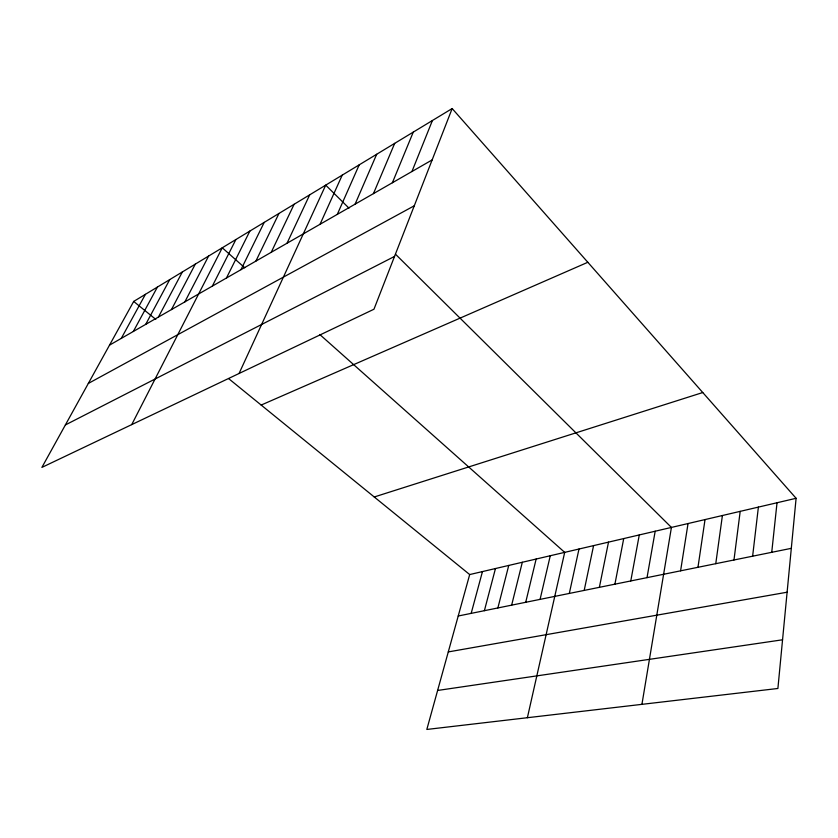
<?xml version="1.0" encoding="UTF-8"?>
<svg xmlns="http://www.w3.org/2000/svg" width="838" height="838" viewBox="0 0 838 838"><rect width="100%" height="100%" fill="white"/><g stroke="black" fill="none" stroke-linecap="round" stroke-linejoin="round"><path stroke-width="1.26" d="M796.1 498.296L777.894 688.48L426.825 729.448L469.689 574.564L796.1 498.296L452.164 108.552L133.692 301.429L41.9 467.395L373.958 309.232L452.164 108.552M771.735 552.315L777.025 502.758M752.629 556.191L758.39 507.105M733.973 559.983L740.195 511.358M715.767 563.681L722.408 515.517M697.97 567.295L705.03 519.581M680.592 570.825L688.04 523.551M641.929 704.349L671.427 527.427L395.484 254.197M647.02 577.644L655.18 531.229M630.784 580.944L639.279 534.937M614.914 584.17L623.723 538.572M599.38 587.323L608.503 542.134M584.191 590.413L593.587 545.611M569.316 593.43L578.995 549.026M527.385 717.716L564.697 552.368L319.76 334.488M540.081 599.369L550.273 555.741M525.719 602.292L536.142 559.04M511.651 605.151L522.315 562.277M497.877 607.948L508.75 565.441M484.385 610.682L495.468 568.541M471.176 613.364L482.458 571.589M411.94 171.518L432.408 120.525M392.383 182.747L413.26 132.121M373.444 193.62L394.688 143.361M355.092 204.158L376.681 154.276M337.295 214.381L359.198 164.866M320.032 224.28L342.218 175.142M239.06 373.486L325.72 185.135L348.954 208.128M287.025 243.24L309.693 194.835M271.229 252.301L294.117 204.273M255.883 261.11L278.96 213.46M240.967 269.679L264.211 222.384M226.459 278.007L249.86 231.079M212.349 286.104L235.887 239.542M131.734 424.604L222.28 247.786L244.738 267.762M184.852 301.889L208.62 256.051M171.455 309.589L195.317 264.106M158.413 317.068L182.359 271.962M145.707 324.358L169.726 279.609M133.336 331.471L157.418 287.067M121.28 338.384L145.414 294.337M109.527 345.141L432.146 159.922M88.336 383.437L414.265 205.792M65.374 424.95L394.53 256.428M261.173 405.058L587.826 262.284M374.24 496.976L702.768 392.53M458.229 616.003L791.313 548.335M448.288 651.922L787.112 592.215M437.614 690.46L782.556 639.792M133.692 301.429L155.805 319.404M228.638 378.608L469.689 574.564"/></g></svg>
